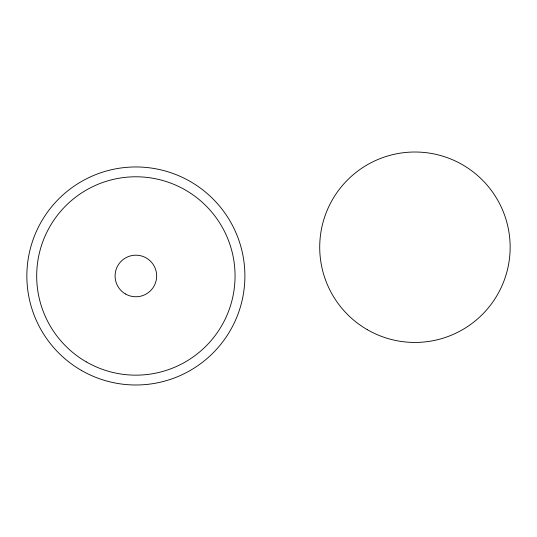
<?xml version="1.0" encoding="UTF-8"?>
<svg xmlns="http://www.w3.org/2000/svg" width="537" height="537" viewBox="0 0 537 537"><rect width="100%" height="100%" fill="white"/><g stroke="black" fill="none" stroke-linecap="round" stroke-linejoin="round"><path stroke-width="0.81" d="M367.321 329.691A95.224 95.224 0 0 0 510.15 247.228A95.224 95.224 0 0 0 367.321 164.765A95.224 95.224 0 0 0 367.321 329.691M81.362 370.389A109.024 109.024 0 0 0 244.892 275.971A109.024 109.024 0 0 0 81.362 181.56A109.024 109.024 0 0 0 81.362 370.389M86.276 361.871A99.191 99.191 0 0 0 235.058 275.971A99.191 99.191 0 0 0 86.276 190.071A99.191 99.191 0 0 0 86.276 361.871M125.477 293.981A20.795 20.795 0 0 0 156.663 275.971A20.795 20.795 0 0 0 125.477 257.968A20.795 20.795 0 0 0 125.477 293.981"/></g></svg>
